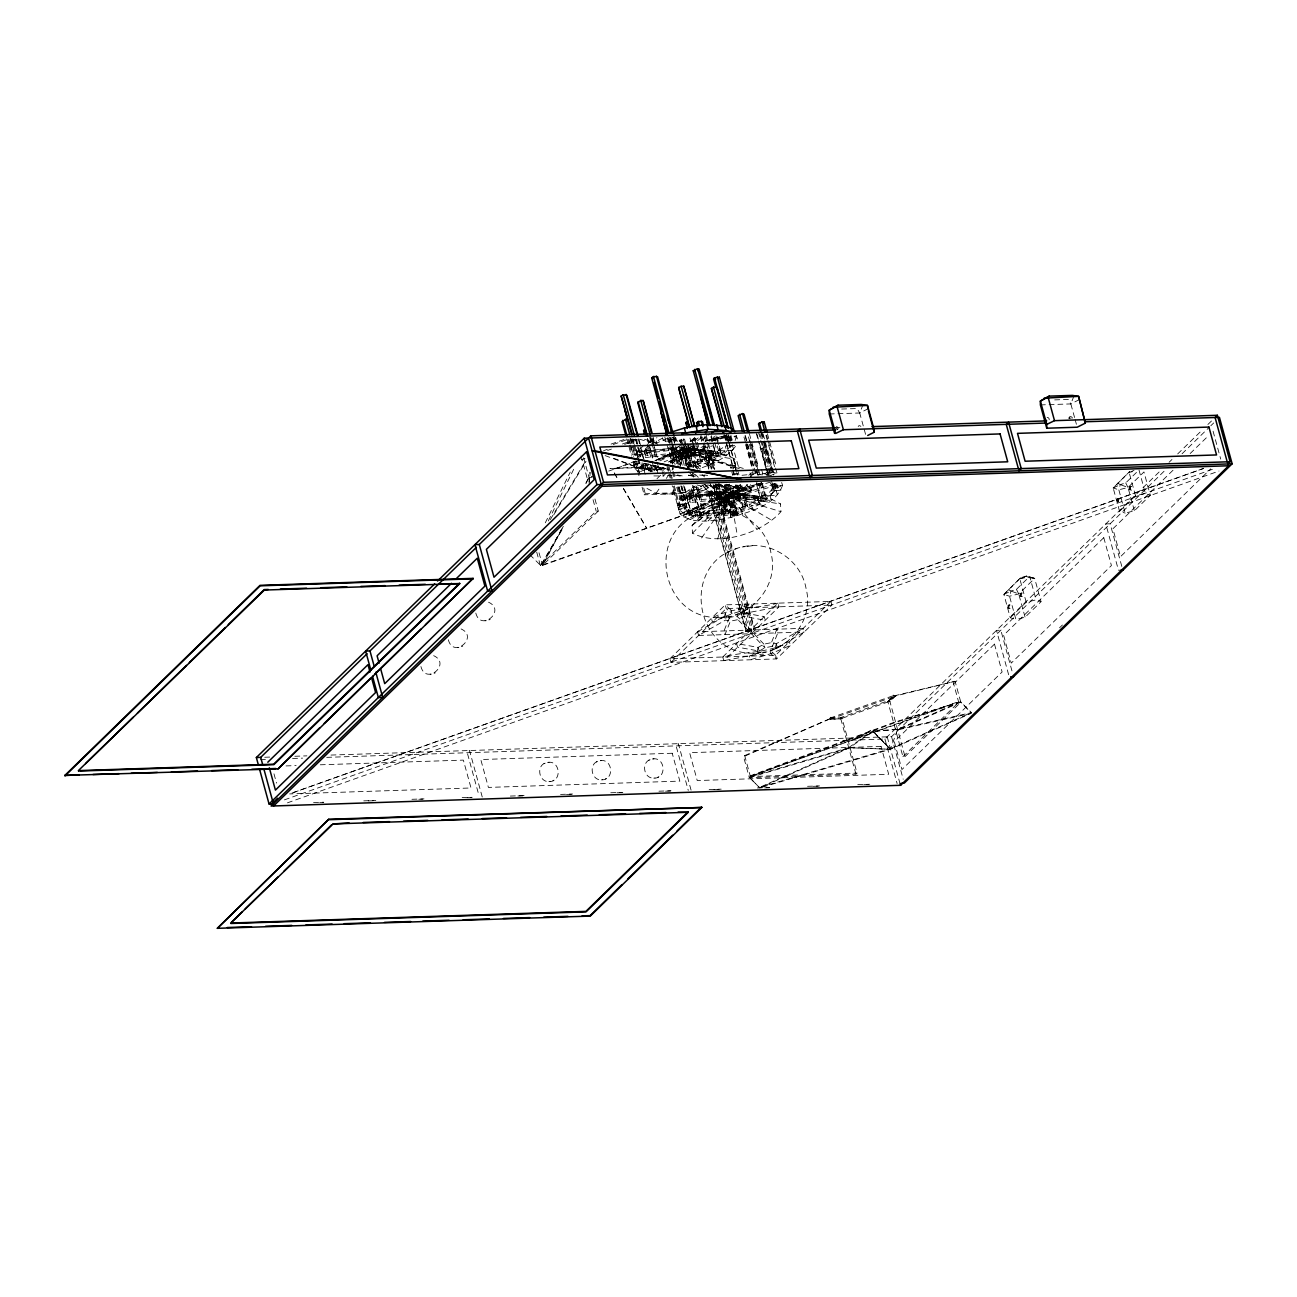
<?xml version="1.0" encoding="UTF-8"?>
<svg xmlns="http://www.w3.org/2000/svg" width="1297" height="1297" viewBox="0 0 1297 1297"><rect width="100%" height="100%" fill="white"/><g stroke="black" fill="none" stroke-linecap="round" stroke-linejoin="round"><path stroke-width="0.75" stroke-dasharray="5 3.75" d="M708.778 469.157L705.6 457.501L705.633 456.349L708.227 455.182L710.772 455.166L713.917 467.974M721.002 513.839L721.051 512.672L723.629 511.504L726.174 511.504L726.125 512.655L723.548 513.823L721.002 513.839L713.026 484.689M657.984 470.081L638.108 467.714L609.93 468.574L638.14 467.131L663.967 470.211M651.824 470.454L638.108 467.714L610.628 457.047M724.31 484.867L751.741 490.331L746.618 484.592M872.784 731.005L890.439 749.277L872.784 731.005L897.556 729.368L971.437 712.62L960.51 701.709L897.556 729.368L890.439 749.277L759.799 787.911L749.18 777.13L848.562 747.688L890.439 749.277L971.404 713.204L960.51 701.709M897.556 729.368L872.768 731.589L848.87 748.142L759.799 787.911L749.18 777.13M588.951 482.046L589.892 472.173M589.065 484.494L590.2 472.627M732.092 515.298L730.098 512.882L730.535 509.608L733.145 507.386L736.404 507.516L738.382 509.932L737.961 513.207L735.35 515.428L732.092 515.298L701.239 484.413M675.575 438.013L673.775 439.715L676.499 442.05M682.595 450.027L676.807 453.253L676.126 456.333L680.957 457.436L688.48 455.928L694.284 452.685L694.949 449.621L690.117 448.519L679.547 450.724L674.699 449.621L676.629 456.025C683 458.23 691.593 456.025 695.711 450.61L712.734 445.795M679.823 440.04L680.909 441.126L684.54 439.099L679.823 440.04L681.379 445.698M676.807 453.253L676.531 457.792L681.363 458.895L688.885 457.387L694.673 454.145L695.354 451.08C684.135 447.206 679.45 452.75 679.741 464.164L680.422 465.185L683.292 452.669L680.033 465.266M708.697 494.384L711.55 491.612L716.982 491.433L754.514 628.607L751.66 631.38L746.229 631.558L708.697 494.384L714.144 494.206L716.982 491.433M781.653 482.5L782.545 485.256L772.753 486.424L721.521 500.934L719.592 494.53L720.273 491.466L726.061 488.239L733.583 486.732L738.415 487.834L740.603 495.519C736.485 500.934 727.893 503.139 721.521 500.934L691.025 514.65L686.697 511.812L684.281 503.625L685.383 499.491L689.291 495.778L727.001 492.876L761.761 482.889M720.273 491.466L719.997 496.005L724.828 497.108L735.399 494.887L740.247 495.989L739.566 499.053L733.778 502.296L726.255 503.803L721.424 502.701L721.683 498.178L727.487 494.935L735.01 493.427L739.841 494.53L739.177 497.594L733.372 500.837L725.85 502.344L721.019 501.242M732.805 515.93L724.537 485.759L724.715 484.965L732.805 515.93L736.015 515.833L737.701 514.196L729.433 484.008M721.424 502.701L721.683 498.178M732.351 495.6L738.139 492.357L738.415 487.834M738.139 492.357L738.82 489.293L733.989 488.191L726.466 489.699L720.662 492.941M746.229 631.558L709.005 493.038M724.634 509.089L727.974 496.086L724.926 510.175L725.023 509.008M724.926 510.175L727.585 496.167M725.315 510.094L727.876 497.254M653.137 436.959L653.915 441.985L652.861 438.159M693.976 486.699L693.7 487.915L698.807 486.894M634.736 461.716L633.893 464.893L635.238 469.044L637.816 471.249M639.761 457.338L640.491 454.582L644.398 450.87L683.033 447.384M782.545 485.256C775.428 505.943 749.471 511.521 730.843 517.552C714.566 520.194 694.041 525.625 680.114 513.952L677.537 505.23C678.963 495.924 687.913 490.525 695.289 485.986M728.557 441.515L729.66 437.381L736.404 435.776L737.653 440.348M735.14 440.542L736.404 435.776M774.957 483.813L775.801 486.861C768.651 504.549 746.083 510.888 728.995 514.828L727.212 509.51L730.778 496.362L729.903 493.93L732.059 492.876C746.456 493.136 768.732 504.274 774.179 483.668M677.942 465.477L681.525 452.313L683.714 449.265L689.015 448.178L695.16 449.054L706.638 445.795M679.709 468.168L682.773 456.884L684.962 453.837L695.711 450.61L694.462 446.038L685.011 449.005L687.134 456.025L683.568 469.174M740.603 495.519L740.052 493.962L733.567 496.394L722.656 497.221L694.398 511.148L688.48 509.834L685.448 507.24L678.866 509.381L682.741 512.704L688.966 515.039L694.219 512.153C703.363 513.077 714.712 515.379 722.834 510.386L726.417 497.221L728.59 494.173L733.907 493.103L740.052 493.962L772.574 484.754L774.633 483.246M772.785 483.813L774.698 490.996L781.28 490.023L780.032 485.451C758.469 510.467 720.792 518.768 688.966 515.039L690.215 519.611L695.468 516.741C704.611 517.649 715.96 519.951 724.083 514.958L727.666 501.793L729.854 498.761L727.925 492.293L724.164 490.931L713.496 481.787M728.46 514.082L732.027 500.934L728.298 489.391L722.851 484.721M1020.561 577.813L1003.894 594.415L1009.536 596.231L1018.712 593.929L1034.666 578.397L1028.553 577.538L1016.443 589.341L1011.012 591.043L1009.536 596.231L1015.908 619.544L1025.084 617.226L1041.037 601.711L1034.666 578.397L1026.365 576.095L1020.561 577.813L1003.894 594.415L1010.266 617.712L1015.908 619.544M1136.496 472.416L1125.731 482.906L1120.3 484.608L1118.825 489.796L1125.196 513.093L1134.389 510.791L1150.326 495.259L1143.954 471.962L1128.001 487.494L1118.825 489.796L1113.183 487.98L1129.849 471.362L1113.183 487.98L1119.554 511.277L1125.196 513.093M646.96 488.434L656.087 493.249L672.122 494.222L674.343 486.797M681.006 464.521L683.227 457.095L685.789 456.706L687.151 464.358M717.663 538.952L728.752 501.826L733.875 500.577L736.988 498.275L735.739 496.638L731.086 496.913L735.594 501.226L755.373 498.161L771.407 499.134L780.535 503.949L780.94 511.667C761.906 533.278 718.911 547.058 692.485 533.164L692.079 525.447L700.477 516.368L728.541 497.756L715.993 507.727L700.477 516.368M719.559 446.152L720.694 453.22L715.636 454.112L711.307 435.387M762.328 483.295L766.041 496.897L762.831 499.199L760.528 499.021L756.718 482.241M865.569 434.349L859.716 412.981L862.375 406.285M1074.564 417.504L1070.836 403.918L1073.478 397.222M836.938 429.745L836.695 428.075M1068.841 418.315L1069.474 417.131M545.307 522.804L570.226 472.124M548.307 520.924L574.993 466.628M718.035 515.201L719.527 512.315L720.775 516.887L719.3 519.773M536.715 552.149L540.379 565.508L542.47 565.427L561.39 529.403M585.904 483.1L588.725 477.75L592.34 476.453M563.336 526.274L542.6 565.46L538.822 552.084M585.968 483.522L588.725 477.75M683.632 504.792L681.476 504.517L677.958 506.77L682.935 506.073L683.632 504.792L678.38 485.629L685.837 513.45L690.928 512.007L684.022 486.748M562.006 528.868L540.719 565.557L563.352 527.603M550.301 519.594L585.709 460.808M553.738 514.86L586.017 461.278M737.215 438.97L736.323 436.214L723.856 440.931M656.087 493.249L660.643 486.667M666.334 478.415L670.889 471.816M672.024 470.163L675.445 465.218M676.58 463.564L681.136 456.982L683.227 457.095M701.612 537.979L726.677 501.696L728.752 501.826M673.467 449.346L644.204 452.329L644.025 451.064M673.159 448.259L643.896 451.243M688.788 496.151L719.089 492.714L719.268 493.979L689.08 497.237L688.788 496.151L719.089 492.714M689.08 497.237L719.381 493.817M643.247 458.149L641.999 453.577L674.829 449.897L682.125 447.968L683.827 453.837L684.962 453.837M683.406 444.482L685.529 451.486L670.468 463.013C690.571 456.414 715.328 447.141 734.994 459.235L735.415 466.952L691.447 453.561L688.334 455.863L698.094 467.99M655.731 460.581L675.38 451.453L681.525 452.313L686.826 451.226L691.885 445.698M686.826 451.226L693.068 447.968L694.462 446.038M677.537 505.23L684.281 503.625L685.448 507.24L686.697 511.812L680.114 513.952L678.785 509.802L680.05 505.036L690.393 502.49L720.97 499.377L722.364 497.448L728.59 494.173M732.854 496.135L737.961 492.876L739.355 490.947L738.804 489.391L736.404 488.531L728.298 489.391L730.406 496.394L728.265 497.448L690.539 500.35L688.14 503.058L686.891 498.486L719.722 494.805L727.001 492.876M736.955 484.786L730.47 491.563L732.4 498.032L759.718 503.593L757.74 498.486L731.151 493.46M720.97 499.377L728.265 497.448M732.059 492.876L771.504 481.852L772.753 486.424M731.719 496.135L743.927 484.365M637.054 457.565L648.37 447.692M735.448 446.395C726.936 458.214 712.507 463.791 699.326 468.736M699.472 515.736L700.558 514.423L705.325 514.034L704.239 515.347L699.472 515.736L691.609 487.007M830.129 718.068L894.93 695.079L895.222 696.132L889.855 701.288L840.667 718.797L830.42 719.138L830.129 718.068L841.915 717.825L857.025 773.061L855.939 774.131L749.309 777.633L743.57 756.654L744.673 755.584L831.426 718.165L743.57 756.654M830.42 719.138L895.222 696.132M670.371 462.591L680.99 454.161L688.123 451.794L725.866 454.42M692.079 525.447L726.515 498.891M1068.971 418.023L1071.127 418.234M663.14 470.389L665.085 468.363L649.327 467.244L644.074 470.13L637.848 467.795L633.974 464.472L633.082 461.7M666.334 472.935L663.432 475.983L653.558 475.918M750.104 477.215L753.022 474.167L771.115 475.464L769.316 468.395M540.379 565.508L596.166 511.164L598.274 511.083L594.626 497.756M598.274 511.083L542.47 565.427L750.833 491.304L751.903 490.234L750.347 484.527M656.995 478.674L664.177 471.703M672.786 463.321L679.904 455.344M642.096 487.186L644.187 494.805L645.29 493.735L751.903 490.234M692.485 533.164L725.428 500.058M669.933 658.73L725.234 604.872L830.891 601.419L831.896 605.067L776.595 658.925L670.938 662.394L669.933 658.73L775.59 655.261L830.891 601.419M670.938 662.394L726.239 608.536L831.896 605.067M722.769 656.995L778.07 603.137L779.059 606.801L723.775 660.659L722.769 656.995C745.662 651.175 768.456 653.493 789.419 641.804L790.424 645.452L770.807 653.688L750.185 659.784L749.18 656.136L762.296 651.548L763.285 655.196L758.453 654.093L723.775 660.659M749.309 777.633L750.412 776.563L857.025 773.061M830.339 719.235L840.829 718.895L841.915 717.825M887.797 701.418L893.293 696.067L955.078 681.265L960.818 702.244L905.014 756.589L902.923 756.654L887.797 701.418L889.904 701.353L895.384 696.003L955.078 681.265M326.698 757.351L884.927 739.031L1160.442 470.714M1169.067 462.316L1171.953 459.511M1177.692 453.918L1202.141 430.101M1207.896 424.492L1212.209 420.293M1010.266 617.712L1026.203 602.197L1036.108 599.863L1041.037 601.711M1119.554 511.277L1135.507 495.746L1145.397 493.411L1150.326 495.259M330.978 755.065L891.558 736.68L1164.787 470.568M1182.053 453.772L1209.371 427.151M1210.814 425.756L1213.684 422.952M1173.007 470.244L1112.891 528.787L1120.511 556.672L1210.685 468.849M1190.176 453.528L1207.361 436.797M902.923 756.654L958.71 702.309L960.818 702.244M1059.552 627.813L1062.421 625.008M840.667 718.797L840.375 717.727L889.564 700.218L894.93 695.079M696.748 462.899L698.208 461.57L702.666 461.489L698.256 463.532L696.748 462.899L689.939 437.997M730.633 467.585L735.042 465.526L736.55 466.158L732.14 468.217L730.633 467.585L732.724 475.237M741.641 507.808L746.051 505.765L747.558 506.397L743.149 508.44L741.641 507.808L735.35 484.819M690.636 441.126L694.933 437.381M697.608 440.704L706.2 433.23M643.847 445.163L633.909 455.555L640.491 454.582L641.739 459.154M649.132 445.536L643.798 450.108L637.702 450.416L638.951 454.988L645.047 454.68L654.661 447.449M734.75 445.357L729.806 446.087C721.732 464.018 702.569 451.583 688.415 452.54L687.167 447.968L717.452 451.405L725.25 445.99L728.298 445.828M704.563 484.365L694.025 490.444L688.691 495.016L682.595 495.324L683.843 499.896L680.05 505.036L678.785 500.464L685.383 499.491L686.632 504.063L685.529 508.213L678.785 509.802L672.186 485.694M709.686 481.9L710.934 486.472L695.289 495.016L689.939 499.588L683.843 499.896L689.988 494.643L708 484.819L710.934 486.472L716.965 484.543M694.381 441.175L700.104 436.311M695.63 445.746L692.776 448.195L691.512 443.606L686.713 446.654M701.369 440.883L709.945 433.587M697.121 468.217L691.512 462.607L688.253 462.462L685.643 464.683L688.448 467.504M740.7 484.867L731.605 491.563L733.308 497.448L763.593 500.885L762.344 496.313C750.801 505.327 735.999 509.283 721.748 511.456M737.669 493.103L747.688 484.575M690.085 441.742L694.576 437.948M691.917 440.477L694.9 437.948L701.158 460.857M691.885 441.564L696.376 437.77M692.209 441.58L696.7 437.77M748.774 475.253L751.774 472.724M735.253 487.753L734.961 486.651L735.253 487.753L738.252 485.208M735.594 487.753L738.593 485.224M660.838 469.854L664.015 467.439M761.015 448.73L765.749 446.865L766.884 447.66L765.084 448.989L761.015 448.73L765.733 465.98M772.023 488.969L773.823 487.64L777.892 487.899L773.158 489.763L770.45 483.23M475.804 613.059C480.701 632.352 506.624 610.336 488.531 602.213M448.357 639.794C453.253 659.071 479.177 637.054 461.1 628.948M420.925 666.512C425.805 685.805 451.745 663.788 433.652 655.666M718.116 617.729C750.833 618.669 779.562 585.498 771.018 553.268C766.397 524.361 735.415 504.128 707.108 511.229C641.739 524.863 659.103 626.305 725.315 616.869M753.249 653.461C785.966 654.401 814.694 621.231 806.15 589C801.53 560.093 770.548 539.86 742.241 546.961C676.872 560.596 694.235 662.037 760.447 652.602M548.907 781.572C562.703 782.14 560.304 759.15 546.945 762.555C535.337 764.468 538.66 783.566 550.204 781.426M601.354 779.854C615.135 780.421 612.735 757.416 599.392 760.836C587.784 762.749 591.108 781.848 602.635 779.708M653.785 778.135C667.566 778.703 665.183 755.697 651.824 759.118C640.215 761.031 643.539 780.129 655.066 777.973M652.375 469.676L650.591 471.816L649.327 467.244L651.126 465.104L652.375 469.676L657.709 467.115M728.719 498.761L697.267 514.585L695.468 516.741L694.398 511.148L695.646 515.72L691.025 514.65L689.777 510.078L727.471 494.173M848.562 747.688L872.459 731.135L890.131 748.807L759.491 787.457L848.562 747.688L890.439 749.277M656.574 470.568L661.454 467.277M669.592 461.813L680.99 454.161M1129.687 486.894L1129.314 489.407L1131.26 490.185A1.832 0.94 88.1 0 0 1132.103 487.559A1.832 0.94 88.1 0 0 1130.481 487.332L1129.687 486.894L1131.049 486.553M1118.857 498.437L1116.879 500.172L1119.052 502.069A1.832 0.94 88.1 0 0 1119.895 499.442A1.832 0.94 88.1 0 0 1118.273 499.215A1.832 0.94 88.1 0 0 1119.052 502.069M1020.399 593.329L1020.009 595.842L1021.955 596.62A1.832 0.94 88.1 0 0 1022.798 593.994A1.832 0.94 88.1 0 0 1021.177 593.767L1020.399 593.329L1021.76 593.005M1008.191 605.213L1007.818 607.726L1009.763 608.504A1.832 0.94 88.1 0 0 1010.606 605.877A1.832 0.94 88.1 0 0 1008.985 605.65L1008.191 605.213L1009.552 604.888M679.271 446.022L674.829 449.897L675.38 451.453L683.714 449.265M682.579 449.265L676.077 454.469L645.501 457.565L644.252 452.993M668.36 462.008L683.827 453.837L664.129 461.829M728.298 489.391L724.164 490.931L719.722 494.805L720.273 496.362L722.656 497.221L723.904 501.793M648.759 442.099L656.947 437.689M650.559 444.644L663.091 437.819M642.291 451.632L638.659 451.097L636.568 452.394L640.199 452.929L642.291 451.632L641.237 447.741M671.781 440.218L669.69 441.515L666.042 440.964L671.003 439.294L673.37 446.038M687.183 496.54L683.551 496.005L681.46 497.302L685.092 497.853L687.183 496.54L684.524 486.829M692.079 448.162L713.723 451.534L713.755 452.799L692.387 449.248L692.079 448.162L713.723 451.534M692.387 449.248L714.031 452.621M736.015 493.136L758.615 496.443L758.632 497.708L736.307 494.222L736.015 493.136L758.615 496.443M736.307 494.222L758.923 497.545M767.289 473.583L769.397 472.286L772.996 472.854L768.035 474.507L767.289 473.583L758.372 441.012M697.591 631.801L724.553 616.399L729.4 617.502L736.907 615.994L742.711 612.768L764.241 616.61L765.246 620.258L743.7 616.415L737.912 619.658L730.389 621.166L725.558 620.063L698.58 635.465L697.591 631.801L803.248 628.332L804.253 631.996L777.276 647.398L772.445 646.295L764.922 647.803L759.134 651.029L737.588 647.187L736.599 643.539L758.129 647.381L763.917 644.139L771.439 642.631L776.287 643.734L803.248 628.332M680.114 445.601L675.769 448.032L675.105 451.097L679.936 452.199L687.459 450.691L693.263 447.449L692.857 445.99L687.07 449.216M677.196 454.728L683 451.486L679.741 464.164M658.39 469.741L663.561 466.855M724.537 485.759L729.271 484.802L737.523 514.99M722.089 499.637L727.876 496.394M737.75 490.898L731.946 494.125L724.439 495.632L719.592 494.53M732.967 515.136L737.701 514.196M746.521 630.212L749.066 628.786L754.514 628.607M753.589 473.924L757.318 472.692L764.598 473.762L768.116 471.849M640.588 467.487L642.939 466.239L645.679 466.045L646.036 467.098L640.945 468.541L635.806 450.01M690.928 512.007L690.555 510.953L687.832 511.148L685.465 512.396L685.837 513.45M829.253 413.986L859.716 412.981L867.855 408.895M1040.372 404.907L1070.836 403.918L1078.974 399.816M640.54 471.654L644.836 469.498L650.754 470.811L649.505 466.239L643.588 464.926L640.556 462.332L633.974 464.472L635.238 469.044L641.804 466.904L644.836 469.498L643.588 464.926L637.848 467.795L639.113 472.367M654.92 443.833L668.571 437.867M660.011 460.84L677.764 452.313L679.012 456.884M1113.183 487.98L1120.3 484.608L1128.001 487.494L1134.389 510.791M1003.894 594.415L1011.012 591.043L1018.712 593.929L1025.084 617.226M654.92 460.597L674.505 451.632L655.131 460.678M658.746 460.046L674.797 452.734L658.957 460.127M648.046 469.287L646.798 464.715L644.885 465.169L646.133 469.741L656.979 465.153M693.068 509.883L720.629 497.254L693.068 509.883L692.776 508.781L720.127 496.07L721.521 500.934M705.6 457.501L710.724 456.317M690.409 517.779L697.186 514.763M488.985 619.934L490.201 619.399M461.537 646.668L462.753 646.133M434.106 673.386L435.306 672.851M725.542 553.511L732.319 550.495M740.328 612.719L747.104 609.703M775.444 648.451L782.237 645.436M543.962 763.722L545.178 763.187M552.879 780.681L554.095 780.145M596.409 762.004L597.609 761.469M605.31 778.962L606.526 778.427M648.84 760.285L650.056 759.75M657.757 777.243L658.957 776.708M890.472 748.693L971.437 712.62M699.391 513.774L701.839 512.688M734.524 549.506L736.972 548.42M735.675 614.794L738.123 613.708M770.807 650.527L773.255 649.44M960.493 702.293L897.524 729.952L969.459 713.658M1135.507 495.746L1129.12 472.448L1134.032 470.357M1026.203 602.197L1019.831 578.884L1026.365 576.095L1034.666 578.397M771.52 475.14L774.568 473.859M654.191 440.785L651.775 440.688L648.808 443.007L647.754 439.164M673.937 438.889L666.058 441.564L663.107 439.91L661.859 435.338M716.09 452.88L721.148 451.988M760.982 497.789L766.041 496.897M750.152 775.849L893.957 722.364L958.58 702.261L750.347 776.417L958.386 701.693M750.347 776.417L894.168 722.932L958.58 702.261M687.961 451.226L688.837 451.956L687.426 446.914L690.669 445.698M688.675 451.486L695.16 449.054L694.317 446.006M730.778 496.362L734.896 494.822L736.145 499.394M611.082 444.109L624.311 439.391M613.254 444.498L628.397 439.116M603.575 450.708L607.353 449.362M622.43 443.996L635.627 439.294M581.251 459.819L585.012 458.473M607.644 450.432L611.406 449.086M624.603 444.385L639.697 439.018M635.789 460.986L612.33 469.806M588.789 478.188L592.421 476.891M608.715 471.087L635.87 461.424L668.993 470.033M694.673 460.824L692.42 461.635L699.894 469.109L702.147 468.314L694.673 460.824L696.554 467.698M715.052 485.418L717.322 484.624L724.796 492.098L727.147 500.707L724.893 501.501L717.403 494.011L715.052 485.418L722.542 492.909L724.893 501.501M717.403 494.011L719.673 493.217L727.147 500.707M722.542 492.909L724.796 492.098M542.519 565.022L750.833 491.304L644.187 494.805M284.432 799.86L1214.122 468.72M287.448 802.843L1219.002 471.038M749.488 777.6L848.87 748.142M693.23 475.107L688.464 475.513M705.39 441.223L726.433 435.273L727.682 439.845M711.486 441.207L728.849 436.7L730.908 441.953M684.686 465.461L704.239 459.106L717.452 451.405L718.7 455.977L714.031 459.576L695.97 467.228L694.722 462.656L697.494 469.401M688.545 466.985C703.963 462.802 719.511 456.739 731.346 445.682L732.594 450.254L726.498 450.562L725.25 445.99M722.153 436.343L704.952 441.11L724.115 435.954M709.07 441.142L726.32 436.522L711.032 440.753M761.631 482.906L739.29 488.937L739.647 490.169L765.652 482.97M758.032 471.881L753.541 471.978M1129.12 472.448L1132.427 471.67M1019.831 578.884L1029.737 576.565L1036.108 599.863M722.996 516.028L728.995 514.828L727.212 509.51M732.61 474.897L739.306 473.616M778.07 603.137C755.162 608.958 732.367 606.639 711.405 618.345L712.41 621.993L732.027 613.757L752.649 607.677L751.644 604.013L738.544 608.601L739.549 612.249L744.381 613.351L779.059 606.801M672.122 494.222L691.901 491.158L691.22 487.332M773.45 486.424L780.032 485.451M712.199 510.613L719.397 509.753M1129.865 489.942L1130.449 487.396A1.832 0.94 88.1 0 0 1131.26 490.185M1117.495 498.778L1118.468 500.399L1117.657 501.826M747.331 546.345L754.53 545.486M485.013 620.841L486.31 620.679M457.582 647.56L458.862 647.414M1020.561 596.377L1021.161 593.831A1.832 0.94 88.1 0 0 1021.955 596.62M430.134 674.294L431.415 674.132M1008.369 608.261L1008.953 605.715A1.832 0.94 88.1 0 0 1009.763 608.504M547.853 762.441L549.15 762.296M600.3 760.723L601.581 760.577M652.731 759.004L654.012 758.858M707.108 511.229L709.572 510.953M742.241 546.961L744.705 546.686M727.941 616.529L730.406 616.253M763.074 652.261L765.538 651.986M645.663 455.442L643.798 450.108L645.047 454.68L647.56 455.571L683.373 452.54M672.576 475.059L663.432 475.983L662.167 471.411M742.03 475.286L753.022 474.167L751.757 469.595M1054.688 399.898L1068.193 399.46L1070.836 403.918M841.64 409.041L857.074 408.539L859.716 412.981M835.835 427.799L839.856 427.67M636.065 439.343L629.077 439.57L630.115 443.379M734.702 473.729L737.328 473.648M698.58 635.465L804.253 631.996M893.293 696.067L895.384 696.003M264.718 757.253L270.733 757.043M294.824 756.264L306.886 755.859M260.421 759.523L266.452 759.329M292.555 758.469L302.59 758.145M286.037 765.927L296.121 765.587M320.294 764.792L463.369 760.107L471.006 787.976L289.636 793.926M313.566 802.519L323.601 802.195M363.76 800.865L375.822 800.476M411.96 799.292L424.006 798.887M462.17 797.639L472.205 797.315M510.353 796.066L524.41 795.596M560.563 794.413L572.609 794.023M610.757 792.759L622.803 792.37M658.957 791.186L671.003 790.781M709.151 789.533L721.197 789.143M757.351 787.96L769.397 787.555M807.545 786.306L819.591 785.917M857.755 784.653L869.801 784.263M319.711 802.519L323.747 802.389M368.235 800.93L376.325 800.654M418.801 799.26L422.838 799.13M467.342 797.671L471.378 797.542M517.892 796.018L523.956 795.823M566.432 794.429L572.496 794.218M616.983 792.759L623.046 792.564M665.523 791.17L671.587 790.975M714.063 789.581L722.153 789.306M764.614 787.911L770.677 787.717M813.154 786.322L819.218 786.128M863.705 784.669L869.784 784.474M682.692 447.676L685.108 447.773L690.344 466.936M735.739 496.638L771.407 499.134M719.9 450.562L725.201 450.934L726.45 455.506L721.164 455.134L715.912 435.743M645.095 449.735L650.397 450.108M694.025 490.444L688.739 490.071L689.988 494.643L695.289 495.016M688.123 451.794L709.832 453.447M733.664 496.524L755.373 498.161M703.704 474.945L707.676 475.415M699.715 475.042L707.659 475.999M690.215 451.923L734.994 459.235M736.923 497.27L780.535 503.949M712.847 453.577L686.259 448.551L687.507 453.123L691.269 454.469L714.825 458.684L712.847 453.577L714.096 458.149M638.14 467.131L653.818 470.26M677.326 474.929L685.156 476.485M726.304 484.673L751.774 489.747M675.332 475.124L683.179 476.68M669.868 441.45L668.36 441.126L667.517 438.078M713.237 486.035L725.428 495.503L729.173 496.864M696.927 484.965L701.158 486.002L702.407 490.574L698.175 489.536L697.348 486.488M645.533 463.515L670.873 470.098M690.361 475.172L696.197 476.696M727.374 484.802L750.752 490.866M688.48 475.091L694.317 476.615M725.493 484.721L750.833 491.304L749.244 485.581M644.496 439.294L656.006 442.682M671.36 447.206L744.251 468.703M639.567 439.229L651.078 442.617M739.306 468.639L668.344 447.708L672.673 463.256M736.988 498.275L780.94 511.667M684.281 451.956L677.488 447.984M605.099 455.604L638.108 467.714M772.98 472.059L776.076 473.227M764.598 473.762L768.213 475.107M692.776 508.781L693.279 509.964M679.952 456.349L681.136 456.982M725.477 501.064L726.677 501.696M1117.738 483.165L1120.3 484.608M1008.434 589.6L1011.012 591.043M690.361 454.728L714.793 468.93M735.885 499.458L772.558 520.745M1026.365 576.095L1028.553 577.538M727.487 436.408L729.741 438.337M672.527 435.143L680.682 442.147M668.62 436.878L674.716 442.115M718.668 484.624L729.546 493.962L725.428 495.503L724.164 490.931M721.327 484.77L725.801 488.693L720.954 484.916M717.144 481.949L726.109 489.78L719.754 484.705M673.338 437.17L679.109 442.245M672.965 437.316L678.736 442.374M673.646 438.273L677.974 442.066M671.83 437.138L677.601 442.212M685.562 452.199L690.053 456.512M746.586 485.175L751.741 490.331M713.95 485.062L736.404 507.516M697.705 469.222L691.512 462.607M713.139 484.673L738.382 509.932M702.017 474.41L704.498 476.907M688.253 462.462L692.468 466.677M710.707 484.932L733.145 507.386M709.897 485.143L737.961 513.207M695.468 474.507L698.272 477.328M705.292 484.332L730.535 509.608M691.852 471.913L696.067 476.129M704.482 484.559L735.35 515.428M702.05 484.802L730.098 512.882M688.61 471.784L692.809 475.999M529.808 554.63L540.719 565.557M733.875 500.577L757.026 529.387M682.838 465.347L685.886 451.453L690.004 449.897L691.269 454.469M614.275 472.821L618.329 479.712M623.387 488.32L646.717 528.382L623.452 488.758M614.356 473.243L618.393 480.149M1125.731 482.906L1128.001 487.494M1016.443 589.341L1018.712 593.929M774.147 484.04L774.99 486.18L773.742 481.609M732.481 492.293L733.567 496.394M695.16 449.054L695.711 450.61M685.529 451.486L684.654 449.054L680.536 450.594L679.693 447.546M686.275 453.577L687.134 456.025M683.114 453.577L676.077 454.469L676.629 456.025M1213.084 431.22L1220.704 459.089M1139.025 470.114L1145.397 493.411M1121.792 566.384L1110.151 523.793L1105.79 523.939L1118.5 570.388M1075.083 419.45L1076.688 425.27M1011.968 670.889L1000.846 630.229L996.501 630.374L1009.212 676.839M952.971 681.33L958.71 702.309M893.179 695.014L893.471 696.067M889.564 700.218L905.014 756.589M891.558 736.68L903.215 779.254M887.213 736.826L899.923 783.275M884.927 739.031L897.119 783.55M767.435 433.765L776.465 466.79M766.576 435.062L767.646 438.953M768.164 440.899L775.071 466.142M775.606 468.087L777.211 473.924M765.943 435.354L768.067 443.12M768.602 445.066L775.509 470.325M763.155 434.057L774.325 474.864M776.838 484.057L777.892 487.899M840.829 718.895L855.939 774.131M761.988 432.614L773.677 475.14M765.749 446.865L771.002 466.028M771.52 467.941L773.612 475.61M775.703 483.278L776.757 487.105M761.242 431.674L763.333 439.343M763.868 441.256L770.677 466.174M761.128 433.701L771.229 470.616M765.084 448.989L769.802 466.239M770.321 468.152L772.428 475.804M774.52 483.473L776.092 489.228M759.88 433.911L768.781 466.482M758.388 432.047L768.067 466.563M768.586 468.476L770.159 474.232M771.326 480.182L772.574 484.754M762.15 449.524L766.867 466.774M767.386 468.687L768.959 474.443M771.585 484.024L773.158 489.763M766.251 467.893L768.359 475.561M757.026 434.284L765.927 466.855M766.462 468.768L768.035 474.507M756.281 433.344L757.853 439.099M830.972 717.16L831.264 718.23M762.879 474.232L761.631 469.66L757.318 472.692L758.145 475.74M749.374 433.636L758.405 466.661M751.693 444.449L760.204 475.529M749.958 440.785L759.215 474.832M761.339 482.597L765.587 498.129M748.466 436.911L750.071 442.747M750.59 444.693L757.513 469.936M749.39 444.271L757.886 475.351M760.026 483.133L763.738 496.719M745.402 435.679L753.914 466.758M754.319 468.12L756.459 475.886M758.583 483.651L762.831 499.199M744.981 435.695L753.476 466.774M746.099 443.396L753.541 470.584M743.975 437.024L745.58 442.844M746.099 444.79L751.952 466.158M760.042 496.427L761.29 500.999M745.645 444.628L751.482 465.996M756.264 483.489L760.528 499.021M758.34 496.621L758.632 497.708M757.74 498.486L758.988 503.058M750.039 472.854L751.287 477.426M730.908 435.322L732.481 441.061M730.292 436.44L731.346 440.283M729.871 436.035L739.177 469.417M737.604 470L739.177 475.74M741.787 485.321L747.558 506.397M727.633 436.927L728.687 440.769M729.206 442.682L736.031 467.585M726.32 433.409L735.756 467.893M735.042 465.526L737.669 475.107M740.295 484.689L746.051 505.765M735.091 467.504L737.199 475.172M739.809 484.754L746.099 507.743M726.612 436.927L727.86 441.499M725.655 435.273L727.228 441.029M725.039 436.408L726.093 440.234M723.564 432.387L725.672 440.056M726.19 441.969L733.535 468.784M724.229 435.419L733.129 467.99M733.129 470.065L734.702 475.821M737.328 485.402L743.1 506.478M732.659 470.13L734.232 475.869M736.858 485.451L743.149 508.44M737.961 492.876L739.566 499.053M736.291 492.957L736.583 494.06M733.583 486.732L733.989 488.191M735.01 493.427L735.399 494.887M732.659 488.531L733.907 493.103M716.901 436.44L719.024 444.223M733.372 500.837L733.778 502.296M728.703 485.613L736.437 513.904M714.598 436.278L716.722 444.044M717.257 445.99L718.846 451.81M727.763 485.645L736.015 515.833M726.223 484.121L734.475 514.293M713.155 436.813L714.225 440.688M714.744 442.634L717.938 454.29M725.801 486.035L734.053 516.222M726.061 488.239L726.466 489.699M715.15 451.518L716.398 456.09M710.853 436.635L712.977 444.401M713.512 446.346L715.636 454.112M726.417 497.221L727.666 501.793M713.447 451.696L713.755 452.799M724.439 495.632L724.828 497.108M725.85 502.344L726.255 503.803M706.184 435.289L715.214 468.314M705.552 436.457L706.606 440.332M707.141 442.277L714.582 469.465M718.733 484.3L726.174 511.504M718.7 485.467L726.125 512.655M704.401 436.619L706.541 444.385M707.06 446.33L712.912 467.698M717.322 484.624L719.673 493.217M718.96 492.892L719.268 493.979M708.227 455.182L711.94 468.768M716.187 484.316L723.629 511.504M702.601 437.008L703.671 440.883M704.206 442.828L711.113 468.087M722.834 510.386L724.083 514.958M708.13 457.484L711.323 469.141M715.571 484.689L723.548 513.823M700.931 435.225L709.962 468.249M716.69 492.779L754.222 629.969M700.299 436.392L702.423 444.174M702.958 446.103L709.329 469.417M705.633 456.349L708.827 468.006M713.609 485.483L752.373 628.121M714.144 494.206L751.66 631.38M750.412 630.066L751.417 633.73M711.55 491.612L749.066 628.786M697.429 442.326L702.666 461.489M710.837 494.87L748.353 632.044M694.398 437.916L701.207 462.834M692.971 442.407L698.208 461.57M692.485 442.455L698.256 463.532M693.068 447.968L694.317 452.54M694.284 452.685L694.673 454.145M692.371 447.984L692.663 449.086M690.117 448.519L690.507 449.978M687.767 443.606L689.015 448.178M693.83 466.79L688.075 445.455L693.555 467.747M697.981 487.202L705.325 514.034M684.54 439.099L692.29 467.39M685.4 443.671L691.593 466.304M685.659 445.357L691.431 466.434M683.292 438.808L685.351 446.363M686 448.178L691.025 467.115M696.376 486.602L704.239 515.347M692.468 473.324L693.522 477.166M696.132 486.748L703.477 513.563M683.892 444.514L690.085 467.147M681.33 439.213L689.582 469.384M682.968 446.476L688.739 467.552M680.909 441.126L688.14 467.536M692.922 485.548L701.32 516.206M692.695 485.678L700.558 514.423M681.898 447.595L687.572 468.347M680.682 444.612L686.356 465.364M681.525 452.313L682.773 456.884M696.019 510.013L697.267 514.585M679.547 450.724L679.936 452.199M680.957 457.436L681.363 458.895M691.204 495.908L692.452 500.48M673.321 437.446L680.747 464.65M673.273 438.613L675.397 446.379M675.932 448.324L680.714 465.801M689.145 497.902L690.393 502.49M691.69 509.624L692.938 514.196M673.905 447.984L678.153 463.515M670.776 437.462L677.65 463.434M671.003 439.294L677.909 464.537M683.649 485.71L690.555 510.953M670.16 437.835L671.214 441.71M671.749 443.655L677.066 463.078M669.025 438.402L675.526 462.883M681.914 486.197L685.092 497.853M668.182 438.629L670.306 446.395M670.841 448.34L675.088 463.888M681.136 486.051L688.577 513.255M667.615 437.835L675.072 464.537M680.925 485.905L687.832 511.148M679.044 486.57L682.238 498.226M664.794 436.992L672.43 464.277M671.927 465.834L672.981 469.66M673.5 471.573L675.072 477.328M677.699 486.91L682.935 506.073M672.576 471.93L674.148 477.685M676.758 487.267L681.476 504.517M669.09 466.823L672.235 478.317M674.343 485.986L680.098 507.062M667.631 465.266L671.311 478.674M673.402 486.343L678.639 505.506M666.95 466.547L670.095 478.042M744.673 755.584L750.412 776.563M657.514 445.665L656.266 441.093L652.034 440.056L653.283 444.628M652.051 438.467L653.088 442.293M653.623 444.206L657.806 459.543M650.737 436.862L651.775 440.688M650.429 437.867L651.256 441.823M652.002 443.606L656.493 460.986M657.255 462.77L659.346 470.438L660.432 469.109L655.666 469.514L654.612 465.688M649.651 437.348L651.224 443.104M657.757 472.886L656.509 468.314L652.31 471.346L644.074 470.13L645.322 474.702M647.511 438.726L648.565 442.553M649.084 444.466L652.748 457.873M654.855 465.542L655.893 469.384M647.268 438.856L652.521 458.019M647.235 444.012L651.434 459.333M651.953 461.246L654.58 470.827M646.311 450.999L647.56 455.571M639.113 439.975L640.702 445.811M638.237 438.856L644.447 461.262M644.982 463.207L646.036 467.098M636.487 439.343L640.199 452.929M635.708 439.197L640.491 456.69M642.615 464.456L643.685 468.347M635.498 439.051L640.28 456.528M640.977 463.856L641.804 466.904L640.637 463.288L633.893 464.893L633.049 461.845M636.276 449.427L637.346 453.318M632.855 438.791L634.038 443.282M634.541 444.547L638.205 457.971M638.302 458.83L640.945 468.541M632.288 440.072L633.325 443.914M633.86 445.828L636.47 455.409M630.828 438.516L632.401 444.271M632.92 446.184L635.546 455.766M630.18 438.499L632.774 448.032M633.293 449.929L635.903 459.462M636.422 461.359L640.07 474.686M643.717 488.029L645.29 493.735M630.634 445.293L633.244 454.809M635.335 462.429L639.502 477.669M628.915 439.164L633.633 456.398M627.991 439.521L629.029 443.347M629.564 445.26L632.174 454.842M626.775 438.872L631.493 456.122M691.074 790.132L678.363 743.667L676.094 745.888L688.269 790.408M583.682 457.76L589.924 480.62M581.056 455.928L587.833 480.684M593.053 499.734L596.166 511.164M482.241 796.99L469.53 750.525L467.26 752.746L478.901 795.32M273.975 773.823L276.52 783.112M731.33 501.42L737.426 535.872M691.398 452.556L691.447 453.561M1069.328 418.299A1.832 1.427 45.8 0 1 1070.447 416.613A1.832 1.427 45.8 0 1 1072.473 418.201M1047.133 417.375A1.832 1.427 45.8 0 1 1049.176 419.79M858.192 426.551A1.832 1.427 45.8 0 1 860.916 426.454M836.435 426.486A1.832 1.427 45.8 0 1 837.311 429.664M725.234 613.335L724.553 616.399L725.558 620.063L726.223 616.999L725.234 613.335M743.376 609.703L742.711 612.768L743.7 616.415L744.381 613.351L743.376 609.703M758.129 647.381L757.448 650.446L758.453 654.093L759.134 651.029L758.129 647.381M776.287 643.734L775.606 646.798L776.611 650.462L777.276 647.398L776.287 643.734M729.4 617.502L724.002 630.942L725.007 634.59L730.389 621.166L729.4 617.502M776.838 629.207L771.439 642.631L772.445 646.295L777.827 632.855L776.838 629.207M709.978 513.272L707.06 516.319L708.308 520.891L711.226 517.843L709.978 513.272M994.491 644.106L894.298 741.673L901.934 769.543L1002.111 671.976L994.491 644.106M1103.779 537.671L1003.602 635.238L1011.222 663.107L1111.416 565.541L1103.779 537.671M701.401 513.223L697.202 516.255L698.451 520.827L702.65 517.795L701.401 513.223M672.413 454.825L670.063 456.074L670.436 457.111L675.526 455.669L675.153 454.615L672.413 454.825M688.48 509.834L682.741 512.704L684.005 517.276L689.728 514.406L688.48 509.834M870.417 730.746L854.464 739.339L870.417 730.746M1203.486 468.46L290.998 793.407L1203.486 468.509M776.238 490.59L770.142 490.898L771.391 495.47L777.487 495.162L776.238 490.59M672.219 753.249L480.782 759.539L488.402 787.409L679.839 781.118L672.219 753.249M881.052 746.391L689.615 752.682L697.235 780.551L888.672 774.277L881.052 746.391M770.094 495.843L764.792 495.47L766.057 500.042L771.342 500.415L770.094 495.843M717.014 456.041L712.783 455.004L714.031 459.576L718.262 460.63L717.014 456.041M761.906 500.966L757.675 499.912L758.923 504.484L763.155 505.538L761.906 500.966M648.078 463.953L648.387 465.056L648.078 463.953M707.189 460.759L704.239 459.106L705.503 463.678L708.454 465.331L707.189 460.759M752.082 505.668L749.131 504.014L750.396 508.586L753.33 510.24L752.082 505.668M731.022 610.109L725.234 604.872L726.239 608.536L732.027 613.757L731.022 610.109M775.59 655.261L769.818 650.04L770.807 653.688L776.595 658.925L775.59 655.261M763.917 644.139L736.907 615.994L737.912 619.658L764.922 647.803L763.917 644.139M689.291 495.778L688.691 495.016L690.539 500.35L689.291 495.778M741.138 509.737L739.614 507.565L742.387 514.309L741.138 509.737M728.849 436.7L728.006 434.56L730.114 441.272L728.849 436.7M730.827 514.941L729.562 510.37L730.843 517.552L730.827 514.941"/><path stroke-width="1.5" d="M741.462 479.436L592.259 450.902M652.099 433.117L643.182 400.546L640.767 400.449L637.8 402.767L646.717 435.338M643.182 400.546L651.289 432.404M695.662 433.263L697.138 430.377L695.889 425.805L684.346 428.026L665.507 433.976M627.732 419.644L625.576 419.369L622.057 421.622L625.721 435.046M715.717 386.846L713.593 379.081L714.452 377.784L719.349 377.2L734.232 431.593M718.489 378.497L719.349 377.2M766.9 431.836L764.241 422.109L762.214 421.752L758.486 423.989L760.609 431.771M763.382 423.406L764.241 422.109M644.625 434.43L643.571 430.588L644.658 429.275L646.23 435.03M834.571 433.409L829.253 413.986L829.253 410.16L838.105 405.215L861.257 404.453L867.482 405.426L873.854 428.74L874.243 432.193L867.725 435.468M1046.744 428.221L1046.744 424.395L1040.372 401.081L1049.224 396.136L1072.376 395.39L1078.601 396.363L1085.346 423.13L1077.207 427.216L1046.744 428.221L1040.372 404.907L1040.372 401.081L1049.224 396.136M64.85 775.428L260.016 585.352L473.113 578.365L278.077 768.894L64.85 775.428L78.922 774.957M64.98 775.882L260.146 585.822L473.243 578.819M85.586 763.593L133.137 717.29M137.45 713.074L186.444 665.361M189.33 662.556L225.338 627.472M228.223 624.668L264.248 589.584L268.284 589.454M78.371 770.613L264.377 590.054L459.722 583.634L439.456 583.828M258.46 765.262L256.352 757.529L434.673 583.861M437.543 581.056L584.217 438.191L588.579 438.062L601.792 486.343L273.683 805.875L273.197 804.043M256.352 757.529L260.697 757.383L367.116 653.737M370.926 670.436L365.641 651.078L369.985 650.932L476.404 547.302M479.29 544.497L491.985 590.946L487.64 591.092L474.929 544.643L479.29 544.497L590.848 435.841L835.835 427.799M267.798 762.231L367.975 664.664L370.018 672.089M451.502 583.31L377.087 655.796L379.113 663.221M455.798 579.127L477.264 558.229L484.9 586.098L384.706 683.665L380.637 668.798M80.398 770.548L273.716 764.192L459.592 583.18M78.501 771.067L273.845 764.663L459.722 583.634M319.873 727.601L278.077 768.894M324.218 723.386L370.472 678.331M374.817 674.1L421.071 629.045M425.416 624.814L473.113 578.365M259.53 769.137L269.046 803.978L596.928 484.656L1232.15 463.807L1219.439 417.358L1084.568 421.784M271.073 804.626L277.623 798.174M1046.744 424.395L1054.51 420.666L1217.364 415.283L1230.075 461.732L603.559 482.289L271.122 806.053L900.621 785.301L1228.713 465.769L1228.21 463.937M328.741 819.25L217.345 928.328L590.265 916.087L701.79 807.464L328.741 819.25L217.345 928.328M232.179 921.632L242.263 911.823M245.133 909.019L278.255 876.756M284.011 871.146L331.529 824.876M688.14 811.825L585.904 911.386L230.736 923.042L333.102 823.935L688.269 812.279L678.055 812.149M1018.956 470.811L1021.242 468.59L1008.531 422.125L1006.245 424.346L1018.437 468.865M230.866 923.496L586.033 911.856L688.269 812.279M582.077 915.877L590.135 915.617L622.009 884.586M627.797 878.944L672.689 835.219M677.034 830.988L701.661 807.01M1217.364 415.283L1215.094 417.504L1227.27 462.024M1227.805 463.953L1230.075 461.732M1232.15 463.807L904.268 783.129L901.366 783.226M708.13 425.124L693.247 370.731L697.624 368.672L699.164 369.305L714.582 425.627M697.737 370.634L699.164 369.305M748.839 431.69L744.056 414.213L742.516 413.597L738.139 415.656L742.387 431.188M687.313 428.415L685.74 422.66L687.199 421.33L688.772 427.07M838.105 405.215L829.253 410.16L835.625 433.457L843.39 429.729L873.854 428.74M667.096 434.219L651.694 377.881L653.461 376.552L657.579 376.779L672.981 433.117M697.64 426.681L696.586 422.806L698.353 421.46L702.455 421.687L703.525 425.578M631.915 434.965L621.166 396.055L623.241 394.758L626.889 395.293L638.043 436.1M721.878 426.762L711.388 388.435L713.496 387.138L717.095 387.706L728.103 427.945M722.721 432.468L726.223 430.555L730.892 432.306M689.291 426.908L678.817 388.581L678.688 387.479L681.168 386.279L683.795 386.182L694.803 426.421L692.176 426.502L681.168 386.279M681.752 433.684L708.13 429.258L726.223 430.555L724.974 425.983L706.881 424.686L695.889 425.805M833.031 407.258L867.482 405.426L867.855 408.895M1044.134 398.179L1078.601 396.363L1085.346 423.13M711.68 432.695L717.987 429.323L716.738 424.751M724.504 427.378L727.358 427.005L716.349 386.765M871.973 426.616L1046.679 420.877M590.589 437.997L835.56 429.956M873.724 428.691L1046.42 423.033M601.792 486.343L1228.713 465.769M280.363 589.065L306.546 588.206M320.635 587.736L346.818 586.876M360.906 586.406L385.079 585.628M399.184 585.158L425.351 584.298M1119.959 570.34L1122.862 570.258M1010.655 676.791L1013.557 676.694M92.995 774.504L119.129 773.644M131.192 773.255L157.326 772.396M171.399 771.926L197.533 771.067M211.606 770.613L237.74 769.753M251.813 769.283L275.937 768.505M269.046 803.978L273.408 803.832L263.875 768.991M328.871 819.704L701.79 807.464M349.12 822.947L333.102 823.935M363.241 822.476L389.473 821.617M403.594 821.163L427.815 820.369M441.937 819.899L468.168 819.039M482.306 818.569L506.511 817.775M520.648 817.321L546.88 816.462M561.001 815.991L587.233 815.132M599.344 814.743L625.576 813.868M639.713 813.414L665.945 812.554M227.299 927.517L251.488 926.739M265.593 926.269L291.793 925.409M305.914 924.939L332.113 924.08M344.208 923.691L370.423 922.832M384.528 922.362L410.727 921.502M422.822 921.113L449.038 920.254M463.142 919.784L489.342 918.924M503.463 918.454L529.662 917.595M543.783 917.141L567.973 916.347M713.593 379.081L715.62 379.437M706.395 432.517L705.211 432.306L708.13 429.258L706.881 424.686M594.269 450.708L737.474 478.658M643.571 430.588L645.42 431.058M724.974 425.983L731.184 428.302L735.059 431.625M693.247 370.731L694.77 371.364M685.74 422.66L687.248 423.292M651.694 377.881L652.861 378.659M696.586 422.806L697.754 423.584M621.166 396.055L632.028 433.895M711.388 388.435L721.894 424.897M1045.901 420.455L1045.479 419.417M630.261 409.706L630.634 410.76M625.543 412.203L625.17 411.149L627.294 418.931M1048.138 397.352L1054.51 420.666M868.39 410.841L874.243 432.193M837.019 406.431L843.39 429.729M900.118 783.469L900.621 785.301M762.214 421.752L764.873 431.463M759.329 422.692L761.469 430.458M742.516 413.597L747.299 431.074M739.566 414.31L744.348 431.788M717.322 376.843L731.67 429.291M731.184 428.302L732.027 431.366M714.452 377.784L728.265 428.286M713.496 387.138L723.985 425.448M706.281 397.595L713.723 424.8M697.624 368.672L713.042 425.011M694.673 369.402L710.075 425.74M705.941 412.154L707.53 417.974M708.648 425.675L700.672 396.542L707.659 424.978M701.304 420.909L702.893 426.729M698.353 421.46L699.423 425.351M694.414 425.611L683.795 386.182M678.688 387.479L689.696 427.718M684.346 428.026L685.594 432.598M672.803 431.269L673.646 434.317M667.469 416.078L669.057 421.914M670.127 425.805L671.716 431.625M656.412 376L671.814 432.339L668.879 432.89L653.461 376.552M667.42 417.245L669.025 423.065M653.915 382.55L658.163 398.098M659.233 401.973L661.892 411.684M662.945 415.575L664.55 421.395M665.604 425.286L667.209 431.107M667.128 434.738L660.74 411.441L666.545 433.96M640.767 400.449L650.202 434.933M638.075 401.551L647.511 436.051M626.111 394.385L637.54 436.019M623.241 394.758L634.411 435.549M625.576 419.369L629.775 434.69M622.738 420.358L626.937 435.679M590.848 435.841L603.559 482.289M584.217 438.191L596.928 484.656M369.985 650.932L374.233 666.431M375.806 672.235L382.696 697.397L378.351 697.543L372.515 676.24M371.542 677.666L375.595 692.533L275.418 790.116L269.322 767.808M260.697 757.383L262.821 765.117M586.568 451.778L486.375 549.361L494.011 577.23L594.188 479.663L586.568 451.778M799.698 428.983L797.412 431.204L810.122 477.653L812.392 475.448L799.698 428.983M791.251 440.785L599.814 447.06L607.45 474.929L798.887 468.655L791.251 440.785M1000.084 433.928L808.663 440.202L816.283 468.087L1007.72 461.797L1000.084 433.928M1208.934 427.07L1017.497 433.36L1025.116 461.229L1216.554 454.939L1208.934 427.07"/></g></svg>
